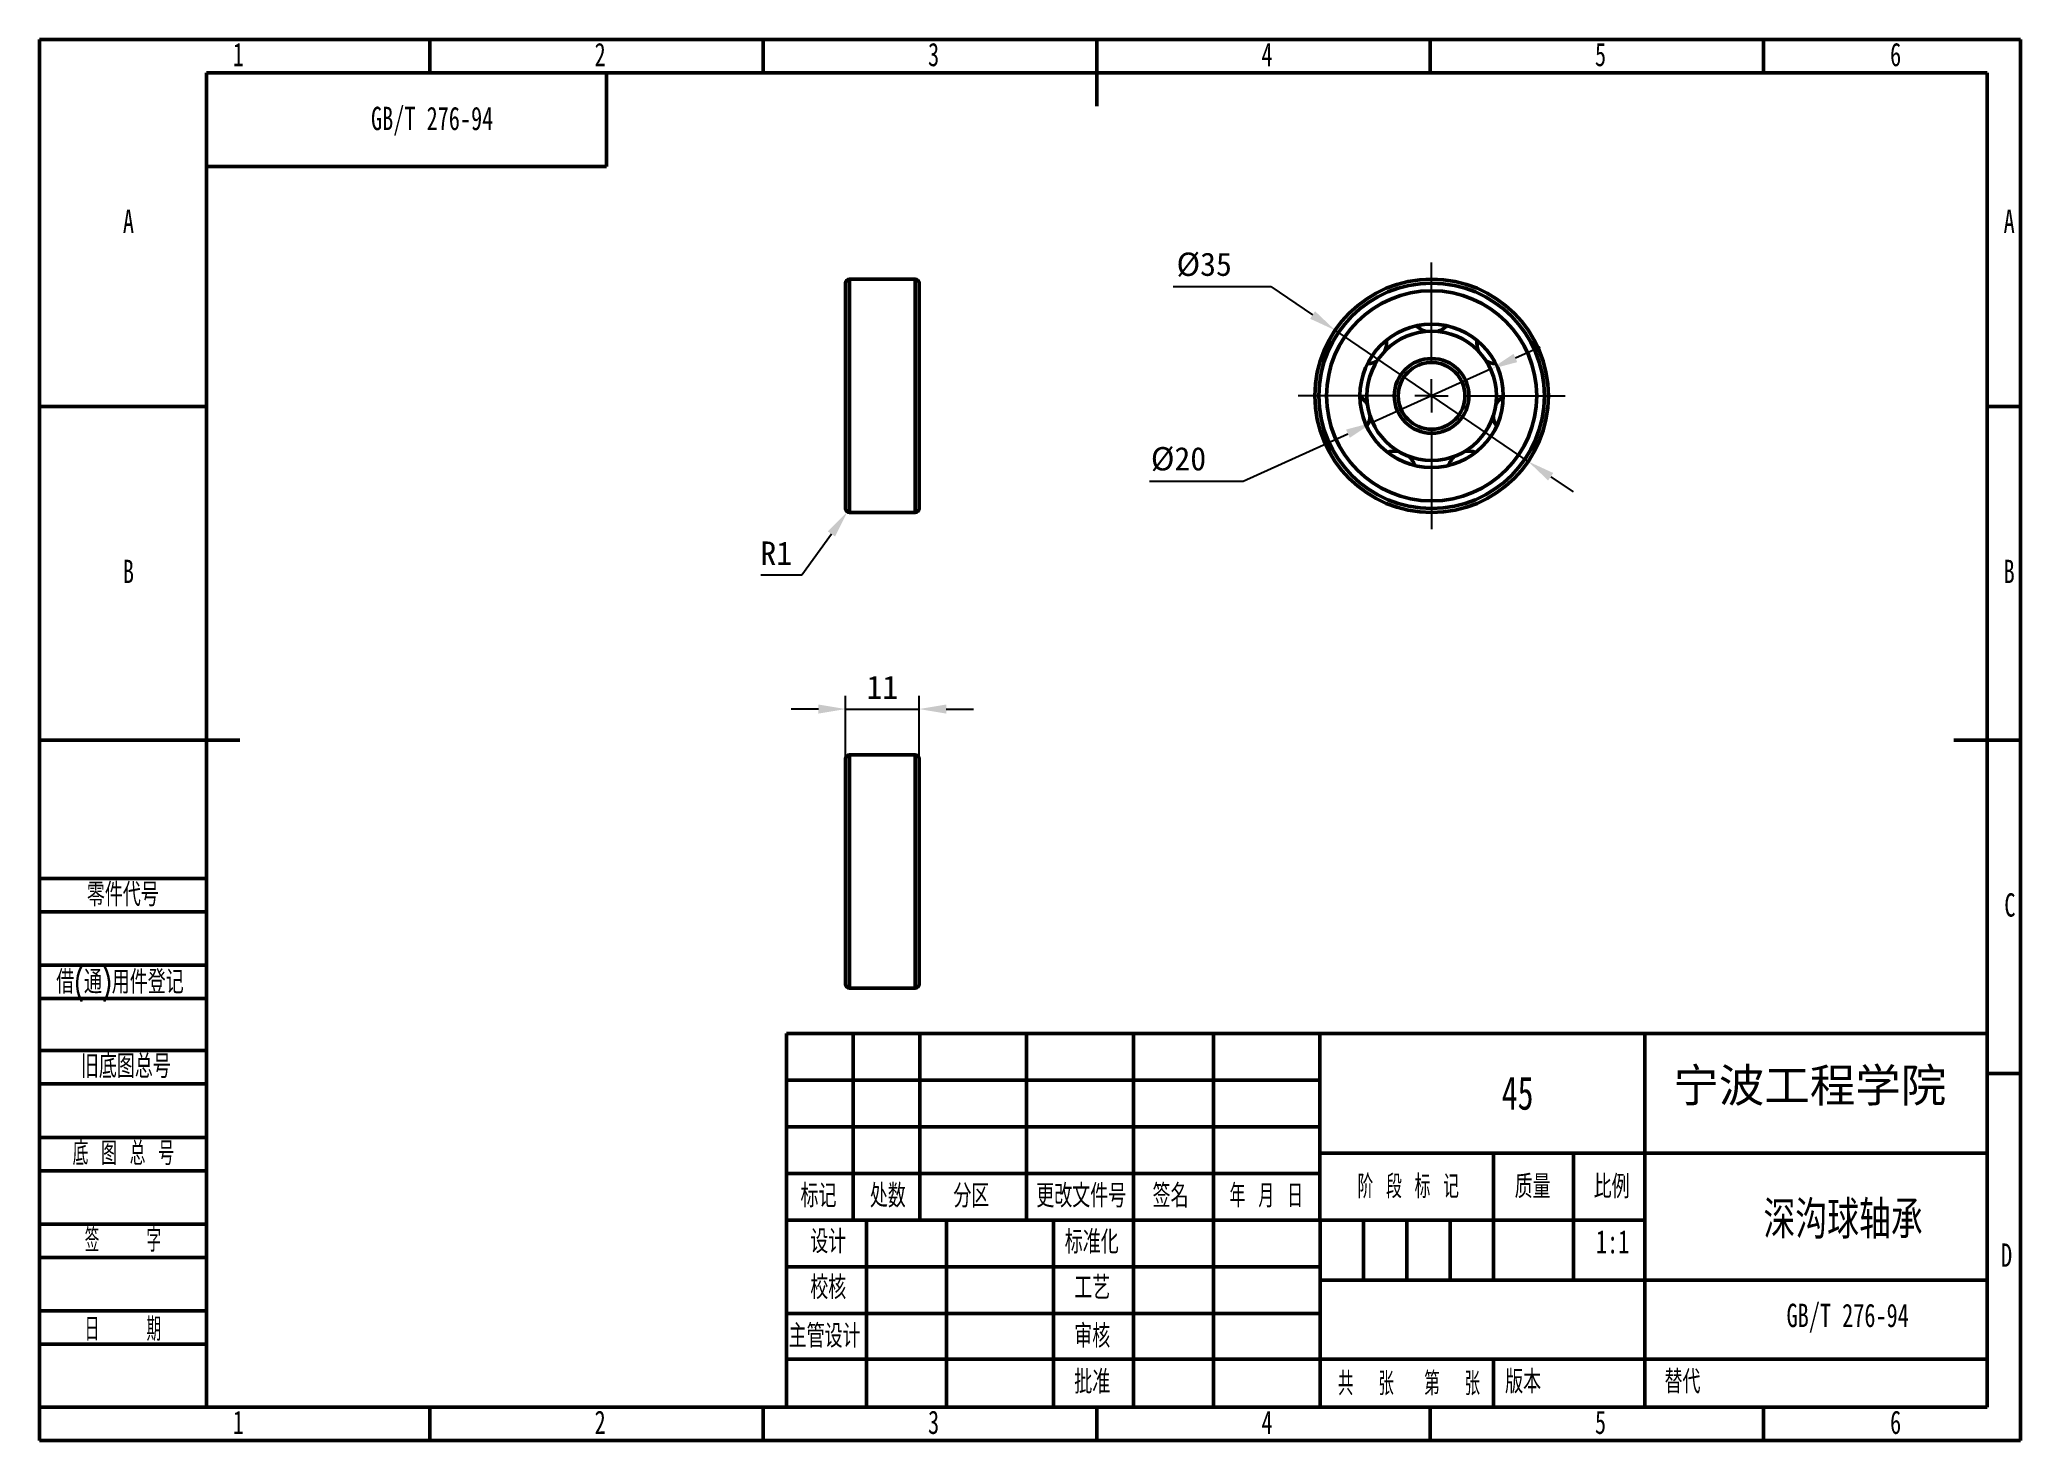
# Model space of a CAD drawing. Header units: millimetres. Extents: x 0 to 297, y 0 to 210.
import ezdxf

# ---------------------------------------------------------------- set-up
doc = ezdxf.new("R2010")
doc.units = ezdxf.units.MM
doc.header["$PDSIZE"] = -1
doc.layers.add('图框', color=7, linetype='Continuous')
doc.layers.add('标注层', color=4, linetype='Continuous', lineweight=25)
doc.layers.add('轮廓实线层', color=7, linetype='Continuous', lineweight=50)
doc.styles.add('SLDTEXTSTYLE0', font='TXT', dxfattribs={"width": 0.7})
doc.styles.add('SLDTEXTSTYLE1', font='TXT', dxfattribs={"width": 0.7, "bigfont": 'bigfont'})
doc.styles.add('SLDTEXTSTYLE2', font='TXT', dxfattribs={"width": 0.6, "bigfont": 'bigfont'})
doc.styles.add('SLDTEXTSTYLE3', font='TXT', dxfattribs={"width": 0.614286, "bigfont": 'bigfont'})
doc.styles.add('SLDTEXTSTYLE4', font='TXT', dxfattribs={"width": 0.62, "bigfont": 'bigfont'})
doc.styles.add('SLDTEXTSTYLE5', font='TXT', dxfattribs={"width": 0.566667, "bigfont": 'bigfont'})
doc.dimstyles.new('ISO-25', dxfattribs={"dimtxt": 2.5, "dimasz": 2.5, "dimexe": 1.25, "dimexo": 0.625, "dimtad": 1, "dimtxsty": 'Standard', "dimcen": 2.5, "dimadec": 0, "dimazin": 0, "dimtfac": 1, "dimtmove": 0, "dimatfit": 3, "dimfxl": 1, "dimarcsym": 0})

# ---------------------------------------------------------------- blocks, each defined once
blk = doc.blocks.new('SW_CENTERMARKSYMBOL_0')
at = {"layer": '图框', "color": 0}
for p, q in [((0, 5), (0, 20)), ((-5, 0), (-20, 0)), ((0, 0), (-2.5, 0)), ((0, 0), (0, 2.5)), ((0, 0), (0, -2.5)), ((0, 0), (2.5, 0)), ((5, 0), (20, 0)), ((0, -5), (0, -20))]:
    blk.add_line(p, q, dxfattribs=at)
blk = doc.blocks.new('*D3')
at = {"layer": 'Defpoints', "color": 0, "transparency": 16777216}
for p in [(194.25, 166.43), (223.2, 146.76)]:
    blk.add_point(p, dxfattribs=at)
at = {"layer": '标注层', "color": 0, "lineweight": -2, "transparency": 16777216}
for p, q in [((169.95, 172.98), (184.6, 172.98)), ((184.6, 172.98), (190.87, 168.72)), ((223.2, 146.76), (194.25, 166.43)), ((226.57, 144.47), (229.95, 142.18))]:
    blk.add_line(p, q, dxfattribs=at)
at = {"layer": '标注层', "color": 0, "transparency": 16777216}
for points in [[(191.25, 169.28), (190.49, 168.16), (194.25, 166.43)], [(226.96, 145.03), (226.19, 143.91), (223.2, 146.76)]]:
    blk.add_solid(points, dxfattribs=at)
at = {"layer": '标注层', "color": 0, "transparency": 16777216, "insert": (174.62, 176.25), "char_height": 3.5, "attachment_point": 5}
blk.add_mtext('%%C35', dxfattribs=at)
blk = doc.blocks.new('*D4')
at = {"layer": 'Defpoints', "color": 0, "transparency": 16777216}
for p in [(217.56, 160.59), (199.88, 152.6)]:
    blk.add_point(p, dxfattribs=at)
at = {"layer": '标注层', "color": 0, "lineweight": -2, "transparency": 16777216}
for p, q in [((221.28, 162.27), (225, 163.96)), ((217.56, 160.59), (199.88, 152.6)), ((180.47, 143.82), (196.17, 150.92)), ((166.4, 143.82), (180.47, 143.82))]:
    blk.add_line(p, q, dxfattribs=at)
at = {"layer": '标注层', "color": 0, "transparency": 16777216}
for points in [[(221, 162.89), (221.56, 161.65), (217.56, 160.59)], [(195.89, 151.54), (196.45, 150.3), (199.88, 152.6)]]:
    blk.add_solid(points, dxfattribs=at)
at = {"layer": '标注层', "color": 0, "transparency": 16777216, "insert": (170.77, 147.09), "char_height": 3.5, "attachment_point": 5}
blk.add_mtext('%%C20', dxfattribs=at)
blk = doc.blocks.new('*D5')
at = {"layer": 'Defpoints', "color": 0, "transparency": 16777216}
for p in [(131.86, 109.64), (120.86, 102.19), (131.86, 102.19)]:
    blk.add_point(p, dxfattribs=at)
at = {"layer": '标注层', "color": 0, "lineweight": -2, "transparency": 16777216}
for p, q in [((120.86, 102.19), (120.86, 111.64)), ((131.86, 102.19), (131.86, 111.64)), ((116.78, 109.64), (112.7, 109.64)), ((120.86, 109.64), (131.86, 109.64)), ((135.94, 109.64), (140.02, 109.64))]:
    blk.add_line(p, q, dxfattribs=at)
at = {"layer": '标注层', "color": 0, "transparency": 16777216}
for points in [[(116.78, 110.32), (116.78, 108.96), (120.86, 109.64)], [(135.94, 110.32), (135.94, 108.96), (131.86, 109.64)]]:
    blk.add_solid(points, dxfattribs=at)
at = {"layer": '标注层', "color": 0, "transparency": 16777216, "insert": (126.36, 112.91), "char_height": 3.5, "attachment_point": 5}
blk.add_mtext('11', dxfattribs=at)
blk = doc.blocks.new('*D6')
at = {"layer": 'Defpoints', "color": 0, "transparency": 16777216}
for p in [(121.46, 139.7), (121.11, 139.21)]:
    blk.add_point(p, dxfattribs=at)
at = {"layer": '标注层', "color": 0, "lineweight": -2, "transparency": 16777216}
for p, q in [((121.46, 139.7), (121.11, 139.21)), ((114.31, 129.74), (118.73, 135.89)), ((108.12, 129.74), (114.31, 129.74))]:
    blk.add_line(p, q, dxfattribs=at)
at = {"layer": '标注层', "color": 0, "transparency": 16777216}
blk.add_solid([(118.17, 136.29), (119.28, 135.5), (121.11, 139.21)], dxfattribs=at)
at = {"layer": '标注层', "color": 0, "transparency": 16777216, "insert": (110.45, 133.01), "char_height": 3.5, "attachment_point": 5}
blk.add_mtext('R1', dxfattribs=at)

msp = doc.modelspace()

# ---------------------------------------------------------------- linework, layer by layer
at = {"layer": '轮廓实线层', "lineweight": 50}
for p, q in [((0, 0), (0, 210)), ((0, 210), (297, 210)), ((58.5, 210), (58.5, 205)), ((108.5, 210), (108.5, 205)), ((158.5, 210), (158.5, 200)), ((208.5, 210), (208.5, 205)), ((258.5, 210), (258.5, 205)), ((297, 0), (297, 210)), ((25, 5), (25, 205)), ((25, 205), (292, 205)), ((85, 191), (85, 205)), ((292, 5), (292, 205)), ((25, 191), (85, 191)), ((120.857, 156.596), (120.857, 173.496)), ((131.257, 174.096), (121.457, 174.096)), ((121.457, 156.596), (121.457, 174.096)), ((131.257, 156.596), (131.257, 174.096)), ((131.857, 156.596), (131.857, 173.496)), ((0, 155), (25, 155)), ((120.857, 139.696), (120.857, 156.596)), ((121.457, 139.096), (121.457, 156.596)), ((131.257, 139.096), (131.257, 156.596)), ((131.857, 139.696), (131.857, 156.596)), ((297, 155), (292, 155)), ((121.457, 139.096), (131.257, 139.096)), ((0, 105), (30, 105)), ((297, 105), (287, 105)), ((120.857, 68.388), (120.857, 102.188)), ((131.257, 102.788), (121.457, 102.788)), ((121.457, 67.788), (121.457, 102.788)), ((131.257, 67.788), (131.257, 102.788)), ((131.857, 68.388), (131.857, 102.188)), ((0, 84.221), (25, 84.221)), ((0, 79.221), (25, 79.221)), ((0, 71.221), (25, 71.221)), ((0, 66.221), (25, 66.221)), ((121.457, 67.788), (131.257, 67.788)), ((112, 61), (112, 5)), ((112, 61), (292, 61)), ((122, 61), (122, 33)), ((132, 61), (132, 33)), ((148, 61), (148, 33)), ((164, 61), (164, 5)), ((176, 61), (176, 5)), ((191.968, 61.052), (192.005, 5)), ((240.692, 61), (240.692, 5)), ((0, 58.43), (25, 58.43)), ((112, 54), (192, 54)), ((297, 55), (292, 55)), ((0, 53.43), (25, 53.43)), ((0, 45.43), (25, 45.43)), ((112, 47), (192, 47)), ((191.98, 43.052), (291.98, 43.052)), ((218, 43.069), (218, 24.069)), ((230, 43), (230, 24)), ((0, 40.43), (25, 40.43)), ((112, 40), (192, 40)), ((112, 33), (192, 33)), ((124, 33), (124, 5)), ((136, 33), (136, 5)), ((152, 33), (152, 5)), ((192.015, 33), (240.692, 33)), ((198.5, 33), (198.5, 24)), ((205, 33), (205, 24)), ((211.5, 33), (211.5, 24)), ((0, 32.43), (25, 32.43)), ((0, 27.43), (25, 27.43)), ((112, 26), (192, 26)), ((192, 24), (292, 24)), ((0, 19.43), (25, 19.43)), ((112, 19), (192, 19)), ((0, 14.43), (25, 14.43)), ((112, 12.166), (192, 12.166)), ((192, 12.166), (292, 12.166)), ((218, 12.166), (218, 5)), ((0, 5), (25, 5)), ((25, 5), (292, 5)), ((58.5, 0), (58.5, 5)), ((108.5, 0), (108.5, 5)), ((158.5, 0), (158.5, 5)), ((208.5, 0), (208.5, 5)), ((258.5, 0), (258.5, 5)), ((0, 0), (297, 0))]:
    msp.add_line(p, q, dxfattribs=at)
at = {"layer": '轮廓实线层', "lineweight": 50, "flags": 128}
msp.add_lwpolyline([(201.949, 164.53), (201.943, 164.727), (201.925, 164.921)], dxfattribs=at)
at = {"layer": '轮廓实线层', "lineweight": 50}
for radius in [17.5, 16.9, 15.75, 10.748, 9.7, 5.6, 5]:
    msp.add_circle((208.723, 156.596), radius, dxfattribs=at)
for centre, radius, start, end in [((121.457, 173.496), 0.6, 90, 180), ((131.257, 173.496), 0.6, 0, 90), ((208.723, 169.321), 3.175, 224.35704, 254.63669), ((208.723, 169.321), 3.175, 285.36331, 315.64296), ((198.774, 164.53), 3.175, 336.79188, 0), ((218.672, 164.53), 3.175, 172.92847, 203.20812), ((198.774, 164.53), 3.175, 275.78561, 306.06526), ((218.672, 164.53), 3.175, 233.93474, 264.21439), ((196.317, 153.764), 3.175, 28.22045, 58.5001), ((221.129, 153.764), 3.175, 121.4999, 151.77955), ((196.317, 153.764), 3.175, 327.21418, 357.49384), ((221.129, 153.764), 3.175, 182.50616, 212.78582), ((203.202, 145.131), 3.175, 79.64902, 109.92867), ((203.202, 145.131), 3.175, 18.64276, 48.92241), ((214.244, 145.131), 3.175, 131.07759, 161.35724), ((214.244, 145.131), 3.175, 70.07133, 100.35098), ((121.457, 139.696), 0.6, 180, 270), ((131.257, 139.696), 0.6, 270, 0), ((121.457, 102.188), 0.6, 90, 180), ((131.257, 102.188), 0.6, 0, 90), ((121.457, 68.388), 0.6, 180, 270), ((131.257, 68.388), 0.6, 270, 0)]:
    msp.add_arc(centre, radius, start, end, dxfattribs=at)

# ---------------------------------------------------------------- block references
msp.add_blockref('SW_CENTERMARKSYMBOL_0', (208.723, 156.596), dxfattribs=at)

# ---------------------------------------------------------------- texts
at = {"layer": '标注层', "insert": (244.963, 55.731), "char_height": 5, "attachment_point": 1}
msp.add_mtext_dynamic_manual_height_columns('{\\fFangSong|b0|i0|c134|p49;宁波工程学院}', width=44.88065, gutter_width=17.5, heights=[0], dxfattribs=at)
at = {"layer": '标注层', "lineweight": 50, "char_height": 5, "attachment_point": 2, "style": 'SLDTEXTSTYLE1'}
for s, insert in [('{\\fFangSong|b0|i0|c134|p49;45}', (221.609, 54.577)), ('{\\fFangSong|b0|i0|c134|p49;深沟球轴承}', (270.421, 35.791))]:
    msp.add_mtext(s, dxfattribs=dict(at, insert=insert))
at = {"layer": '轮廓实线层', "lineweight": 50, "char_height": 3.5}
for s, insert, attachment_point, style in [('1', (29.794, 209.52), 2, 'SLDTEXTSTYLE0'), ('2', (84.044, 209.52), 2, 'SLDTEXTSTYLE0'), ('3', (134.044, 209.52), 2, 'SLDTEXTSTYLE0'), ('4', (184.044, 209.52), 2, 'SLDTEXTSTYLE0'), ('5', (234.044, 209.52), 2, 'SLDTEXTSTYLE0'), ('6', (278.297, 209.52), 2, 'SLDTEXTSTYLE0'), ('GB/T 276-94', (58.856, 199.935), 2, 'SLDTEXTSTYLE0'), ('A', (13.32, 184.52), 2, 'SLDTEXTSTYLE0'), ('A', (295.32, 184.52), 2, 'SLDTEXTSTYLE0'), ('B', (13.32, 132.02), 2, 'SLDTEXTSTYLE0'), ('B', (295.32, 132.02), 2, 'SLDTEXTSTYLE0'), ('零件代号', (7.084, 83.579), 1, 'SLDTEXTSTYLE1'), ('C', (295.427, 82.02), 2, 'SLDTEXTSTYLE0'), ('借(通)用件登记', (2.496, 70.473), 1, 'SLDTEXTSTYLE1'), ('旧底图总号', (6.194, 57.824), 1, 'SLDTEXTSTYLE1'), ('底 图 总 号', (4.947, 44.766), 1, 'SLDTEXTSTYLE3'), ('标记', (116.797, 38.417), 2, 'SLDTEXTSTYLE1'), ('处数', (127.184, 38.417), 2, 'SLDTEXTSTYLE1'), ('分区', (139.708, 38.417), 2, 'SLDTEXTSTYLE1'), ('更改文件号', (156.18, 38.417), 2, 'SLDTEXTSTYLE1'), ('签名', (169.576, 38.417), 2, 'SLDTEXTSTYLE1'), ('年 月 日', (183.932, 38.417), 2, 'SLDTEXTSTYLE4'), ('阶 段 标 记', (205.211, 39.805), 2, 'SLDTEXTSTYLE3'), ('质量', (223.869, 39.805), 2, 'SLDTEXTSTYLE1'), ('比例', (235.719, 39.805), 2, 'SLDTEXTSTYLE1'), ('签    字', (12.49, 31.764), 2, 'SLDTEXTSTYLE5'), ('设计', (118.246, 31.558), 2, 'SLDTEXTSTYLE1'), ('标准化', (157.76, 31.492), 2, 'SLDTEXTSTYLE1'), ('1:1', (235.858, 31.521), 2, 'SLDTEXTSTYLE0'), ('D', (294.93, 29.52), 2, 'SLDTEXTSTYLE0'), ('校核', (118.246, 24.679), 2, 'SLDTEXTSTYLE1'), ('工艺', (157.835, 24.643), 2, 'SLDTEXTSTYLE1'), ('日    期', (12.49, 18.413), 2, 'SLDTEXTSTYLE5'), ('GB/T 276-94', (271.106, 20.49), 2, 'SLDTEXTSTYLE0'), ('主管设计', (117.705, 17.399), 2, 'SLDTEXTSTYLE1'), ('审核', (157.835, 17.399), 2, 'SLDTEXTSTYLE1'), ('批准', (157.835, 10.523), 2, 'SLDTEXTSTYLE1'), ('共  张', (198.87, 10.262), 2, 'SLDTEXTSTYLE2'), ('第  张', (211.805, 10.262), 2, 'SLDTEXTSTYLE2'), ('版本', (222.438, 10.531), 2, 'SLDTEXTSTYLE1'), ('替代', (243.641, 10.531), 1, 'SLDTEXTSTYLE1'), ('1', (29.794, 4.465), 2, 'SLDTEXTSTYLE0'), ('2', (84.044, 4.465), 2, 'SLDTEXTSTYLE0'), ('3', (134.044, 4.465), 2, 'SLDTEXTSTYLE0'), ('4', (184.044, 4.465), 2, 'SLDTEXTSTYLE0'), ('5', (234.044, 4.465), 2, 'SLDTEXTSTYLE0'), ('6', (278.297, 4.465), 2, 'SLDTEXTSTYLE0')]:
    msp.add_mtext(s, dxfattribs=dict(at, insert=insert, attachment_point=attachment_point, style=style))

# ---------------------------------------------------------------- dimensions: what is measured, and where the dimension line sits
at = {"layer": '标注层'}
for p1, p2, text, picture, middle in [((223.199, 146.763), (194.247, 166.429), '%%C35', '*D3', (174.62, 172.979)), ((217.561, 160.593), (199.885, 152.599), '%%C20', '*D4', (170.775, 143.817))]:
    dim = msp.add_diameter_dim_2p(p1=p1, p2=p2, text=text, dimstyle='ISO-25', override={"dimtxt": 3.5, "dimasz": 4.08, "dimexe": 2, "dimexo": 0, "dimgap": 1.524, "dimtih": 1, "dimtoh": 1, "dimzin": 0, "dimadec": 2, "dimtzin": 0}, dxfattribs=at)
    dim.commit()
    dim.dimension.update_dxf_attribs({"geometry": picture, "text_midpoint": middle, "dimtype": 163})
dim = msp.add_radius_dim(center=(121.457, 139.696), mpoint=(121.107, 139.208), text='R1', dimstyle='ISO-25', override={"dimtxt": 3.5, "dimasz": 4.08, "dimexe": 2, "dimexo": 0, "dimgap": 1.524, "dimtih": 1, "dimtoh": 1, "dimzin": 0, "dimadec": 2, "dimtzin": 0}, dxfattribs=at)
dim.commit()
dim.dimension.update_dxf_attribs({"geometry": '*D6', "text_midpoint": (110.449, 133.011)})
dim = msp.add_linear_dim(base=(131.857, 109.638), p1=(120.857, 102.188), p2=(131.857, 102.188), text='11', dimstyle='ISO-25', override={"dimtxt": 3.5, "dimasz": 4.08, "dimexe": 2, "dimexo": 0, "dimgap": 1.524, "dimtih": 1, "dimtoh": 1, "dimzin": 0, "dimadec": 2, "dimtzin": 0}, dxfattribs=at)
dim.commit()
dim.dimension.update_dxf_attribs({"geometry": '*D5', "text_midpoint": (126.357, 112.912)})

doc.saveas('drawing.dxf')
